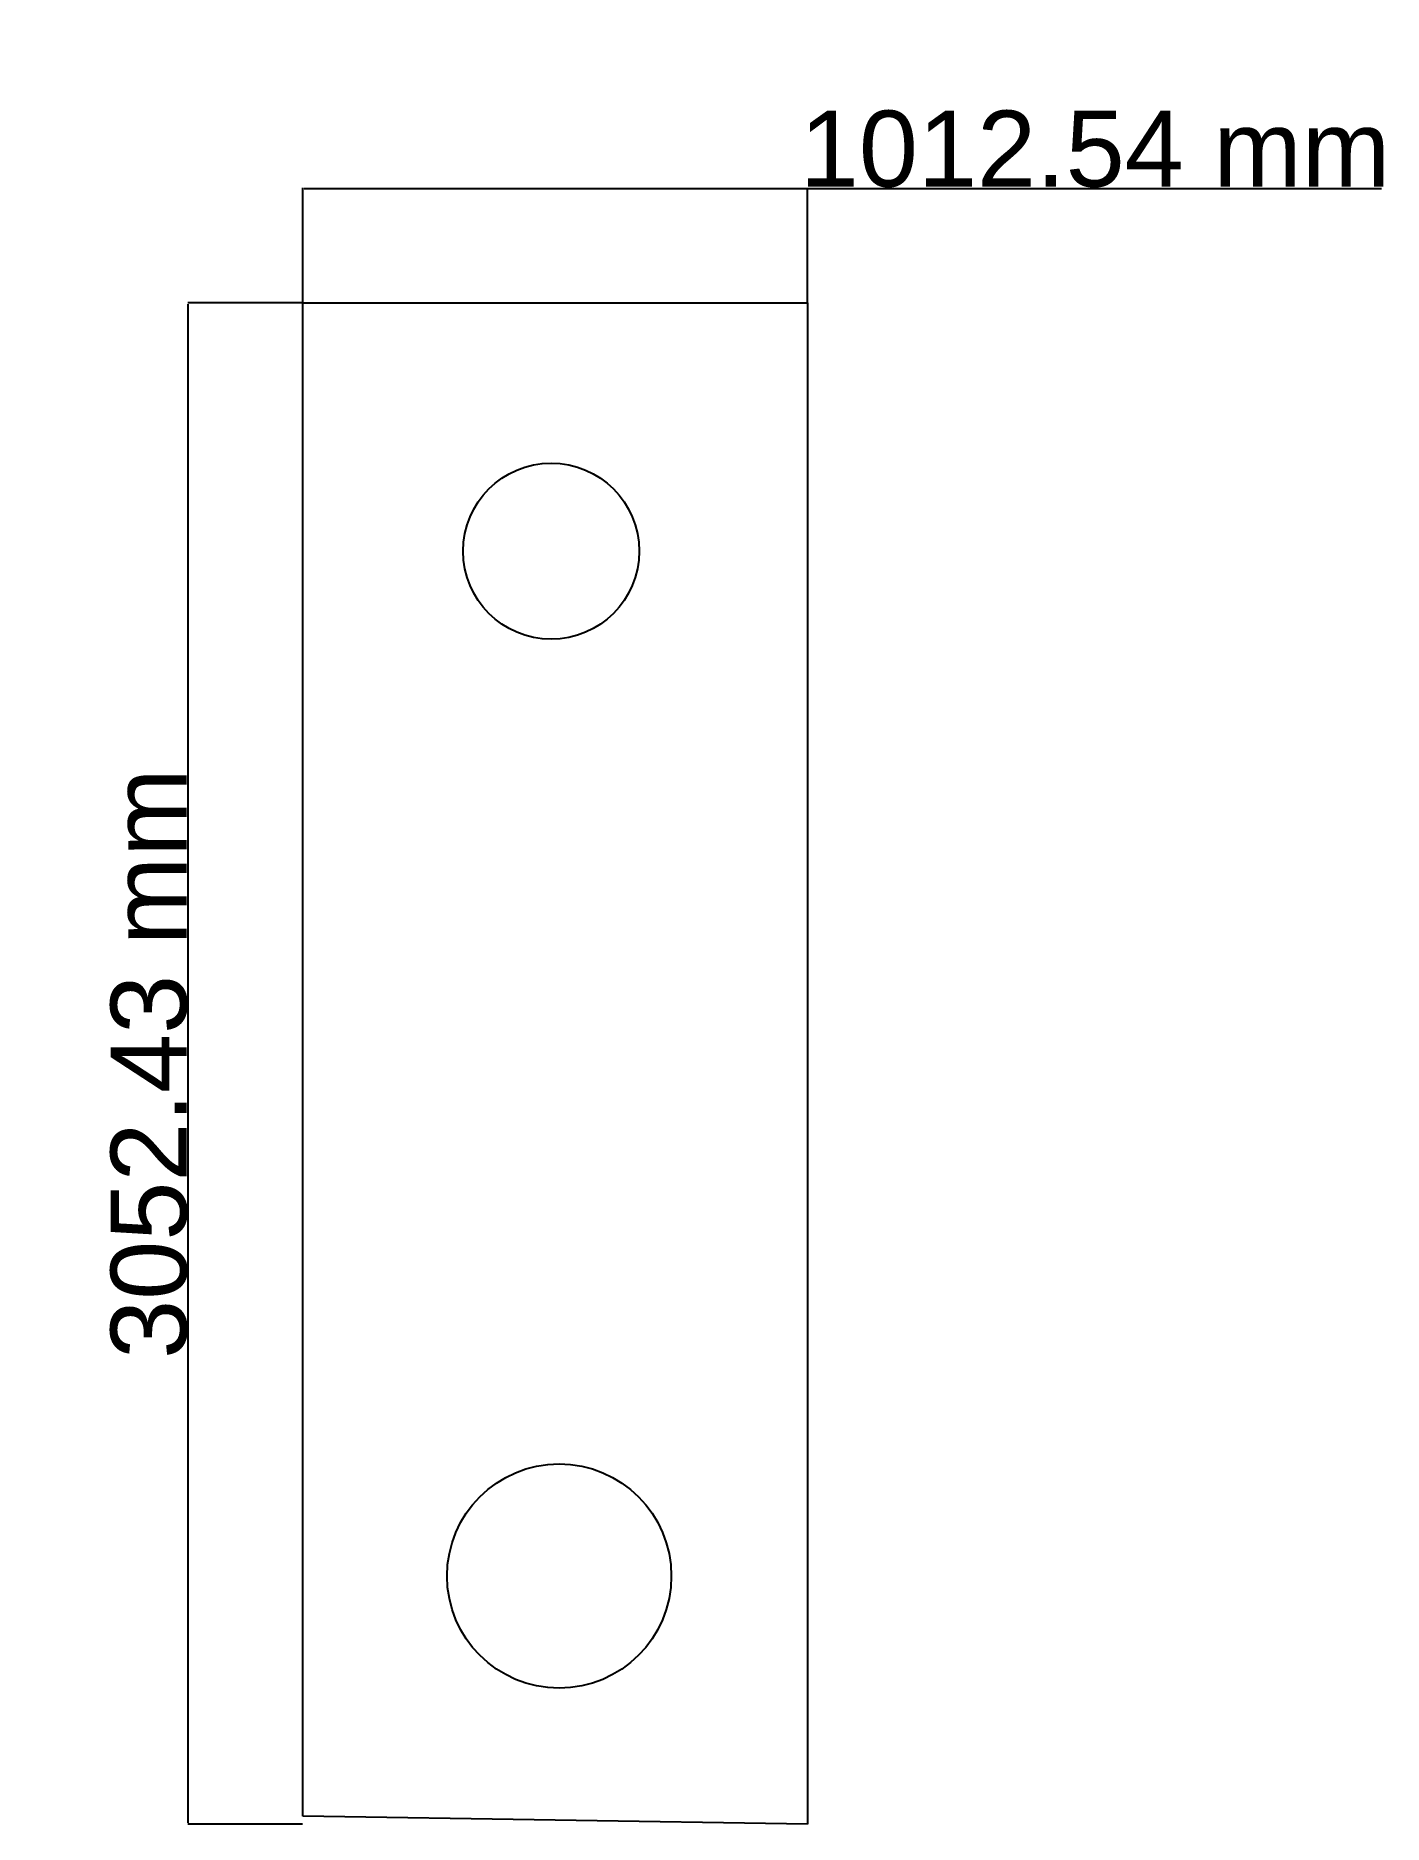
# Model space of a CAD drawing. Header units: millimetres. Extents: x 108 to 2812, y 539 to 4128.
import ezdxf

# ---------------------------------------------------------------- set-up
doc = ezdxf.new("R2010")
doc.units = ezdxf.units.MM
doc.styles.get("Standard").update_dxf_attribs({"font": 'arial.ttf'})
doc.dimstyles.new('ISO-25', dxfattribs={"dimtxt": 2.5, "dimasz": 2.5, "dimexe": 1.25, "dimexo": 0.625, "dimtad": 1, "dimtxsty": 'Standard', "dimcen": 2.5, "dimadec": 0, "dimazin": 0, "dimtfac": 1, "dimtmove": 0, "dimatfit": 3, "dimfxl": 1, "dimarcsym": 0})

# ---------------------------------------------------------------- blocks, each defined once
blk = doc.blocks.new('*D5')
at = {"color": 0, "lineweight": -2, "transparency": 16777216}
for p, q in [((643.7, 3592), (643.7, 3822.7)), ((646.2, 3821.4), (1653.8, 3821.4)), ((1656.3, 3592), (1656.3, 3822.7)), ((1656.3, 3821.4), (2808.2, 3821.4))]:
    blk.add_line(p, q, dxfattribs=at)
at = {"color": 0, "transparency": 16777216}
for points in [[(646.2, 3821.8), (646.2, 3821), (643.7, 3821.4)], [(1653.8, 3821.8), (1653.8, 3821), (1656.3, 3821.4)]]:
    blk.add_solid(points, dxfattribs=at)
at = {"layer": 'Defpoints', "color": 0, "transparency": 16777216}
for p in [(1656.3, 3821.4), (643.7, 3591.4), (1656.3, 3591.4)]:
    blk.add_point(p, dxfattribs=at)
at = {"color": 0, "transparency": 16777216, "insert": (2233.5, 3900), "char_height": 152.62, "attachment_point": 5}
blk.add_mtext('1012.54 mm', dxfattribs=at)
blk = doc.blocks.new('*D6')
at = {"color": 0, "lineweight": -2, "transparency": 16777216}
for p, q in [((643.1, 3591.4), (412.5, 3591.4)), ((413.7, 541.5), (413.7, 3588.9)), ((643.1, 539), (412.5, 539))]:
    blk.add_line(p, q, dxfattribs=at)
at = {"color": 0, "transparency": 16777216}
for points in [[(413.3, 3588.9), (414.1, 3588.9), (413.7, 3591.4)], [(413.3, 541.5), (414.1, 541.5), (413.7, 539)]]:
    blk.add_solid(points, dxfattribs=at)
at = {"layer": 'Defpoints', "color": 0, "transparency": 16777216}
for p in [(413.7, 3591.4), (643.7, 3591.4), (643.7, 539)]:
    blk.add_point(p, dxfattribs=at)
at = {"color": 0, "transparency": 16777216, "insert": (335.1, 2065.2), "char_height": 152.62, "attachment_point": 5, "rotation": 90}
blk.add_mtext('3052.43 mm', dxfattribs=at)

msp = doc.modelspace()

# ---------------------------------------------------------------- linework, layer by layer
for p, q in [((643.711, 555.059), (643.711, 3591.424)), ((643.711, 3591.424), (1656.255, 3591.424)), ((1656.255, 3591.424), (1656.255, 538.993)), ((1656.255, 538.993), (643.711, 555.059))]:
    msp.add_line(p, q)
for centre, radius in [((1141.947, 3093.395), 176.72), ((1158.019, 1037.021), 225.01)]:
    msp.add_circle(centre, radius)

# ---------------------------------------------------------------- dimensions: what is measured, and where the dimension line sits
for p1, p2, text, picture, middle in [((643.711, 3591.424), (1656.255, 3591.424), '1012.54 mm', '*D5', (2233.481, 3899.973)), ((643.711, 538.993), (643.711, 3591.424), '3052.43 mm', '*D6', (335.11, 2065.208))]:
    dim = msp.add_aligned_dim(p1=p1, p2=p2, distance=230, text=text, dimstyle='ISO-25', override={"dimtxt": 152.621511})
    dim.commit()
    dim.dimension.update_dxf_attribs({"geometry": picture, "text_midpoint": middle})

doc.saveas('drawing.dxf')
